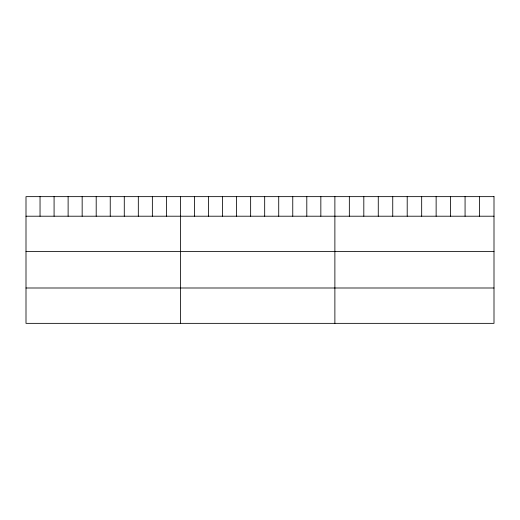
<?xml version="1.0" encoding="UTF-8"?>
<svg xmlns="http://www.w3.org/2000/svg" width="520" height="520" viewBox="0 0 520 520"><rect width="100%" height="100%" fill="white"/><g stroke="black" fill="none" stroke-linecap="round" stroke-linejoin="round"><path stroke-width="0.78" d="M26 216.209L494 216.209M26 251.563L494 251.563M26 287.995L494 287.995M479.538 196.644L479.538 216.209M465.069 196.644L465.069 216.209M450.606 196.644L450.606 216.209M436.137 196.644L436.137 216.209M421.675 196.644L421.675 216.209M407.206 196.644L407.206 216.209M392.743 196.644L392.743 216.209M378.274 196.644L378.274 216.209M363.812 196.644L363.812 216.209M349.343 196.644L349.343 216.209M334.88 196.644L334.88 323.356M320.84 196.644L320.84 216.209M306.8 196.644L306.8 216.209M292.76 196.644L292.76 216.209M278.72 196.644L278.72 216.209M264.68 196.644L264.68 216.209M250.64 196.644L250.64 216.209M236.6 196.644L236.6 216.209M222.56 196.644L222.56 216.209M208.52 196.644L208.52 216.209M194.48 196.644L194.48 216.209M180.44 196.644L180.44 323.356M166.4 196.644L166.4 216.209M152.36 196.644L152.36 216.209M138.32 196.644L138.32 216.209M124.28 196.644L124.28 216.209M110.24 196.644L110.24 216.209M96.2 196.644L96.2 216.209M82.16 196.644L82.16 216.209M68.12 196.644L68.12 216.209M54.08 196.644L54.08 216.209M40.04 196.644L40.04 216.209M494 196.644L26 196.644L26 323.356L494 323.356L494 196.644"/></g></svg>
